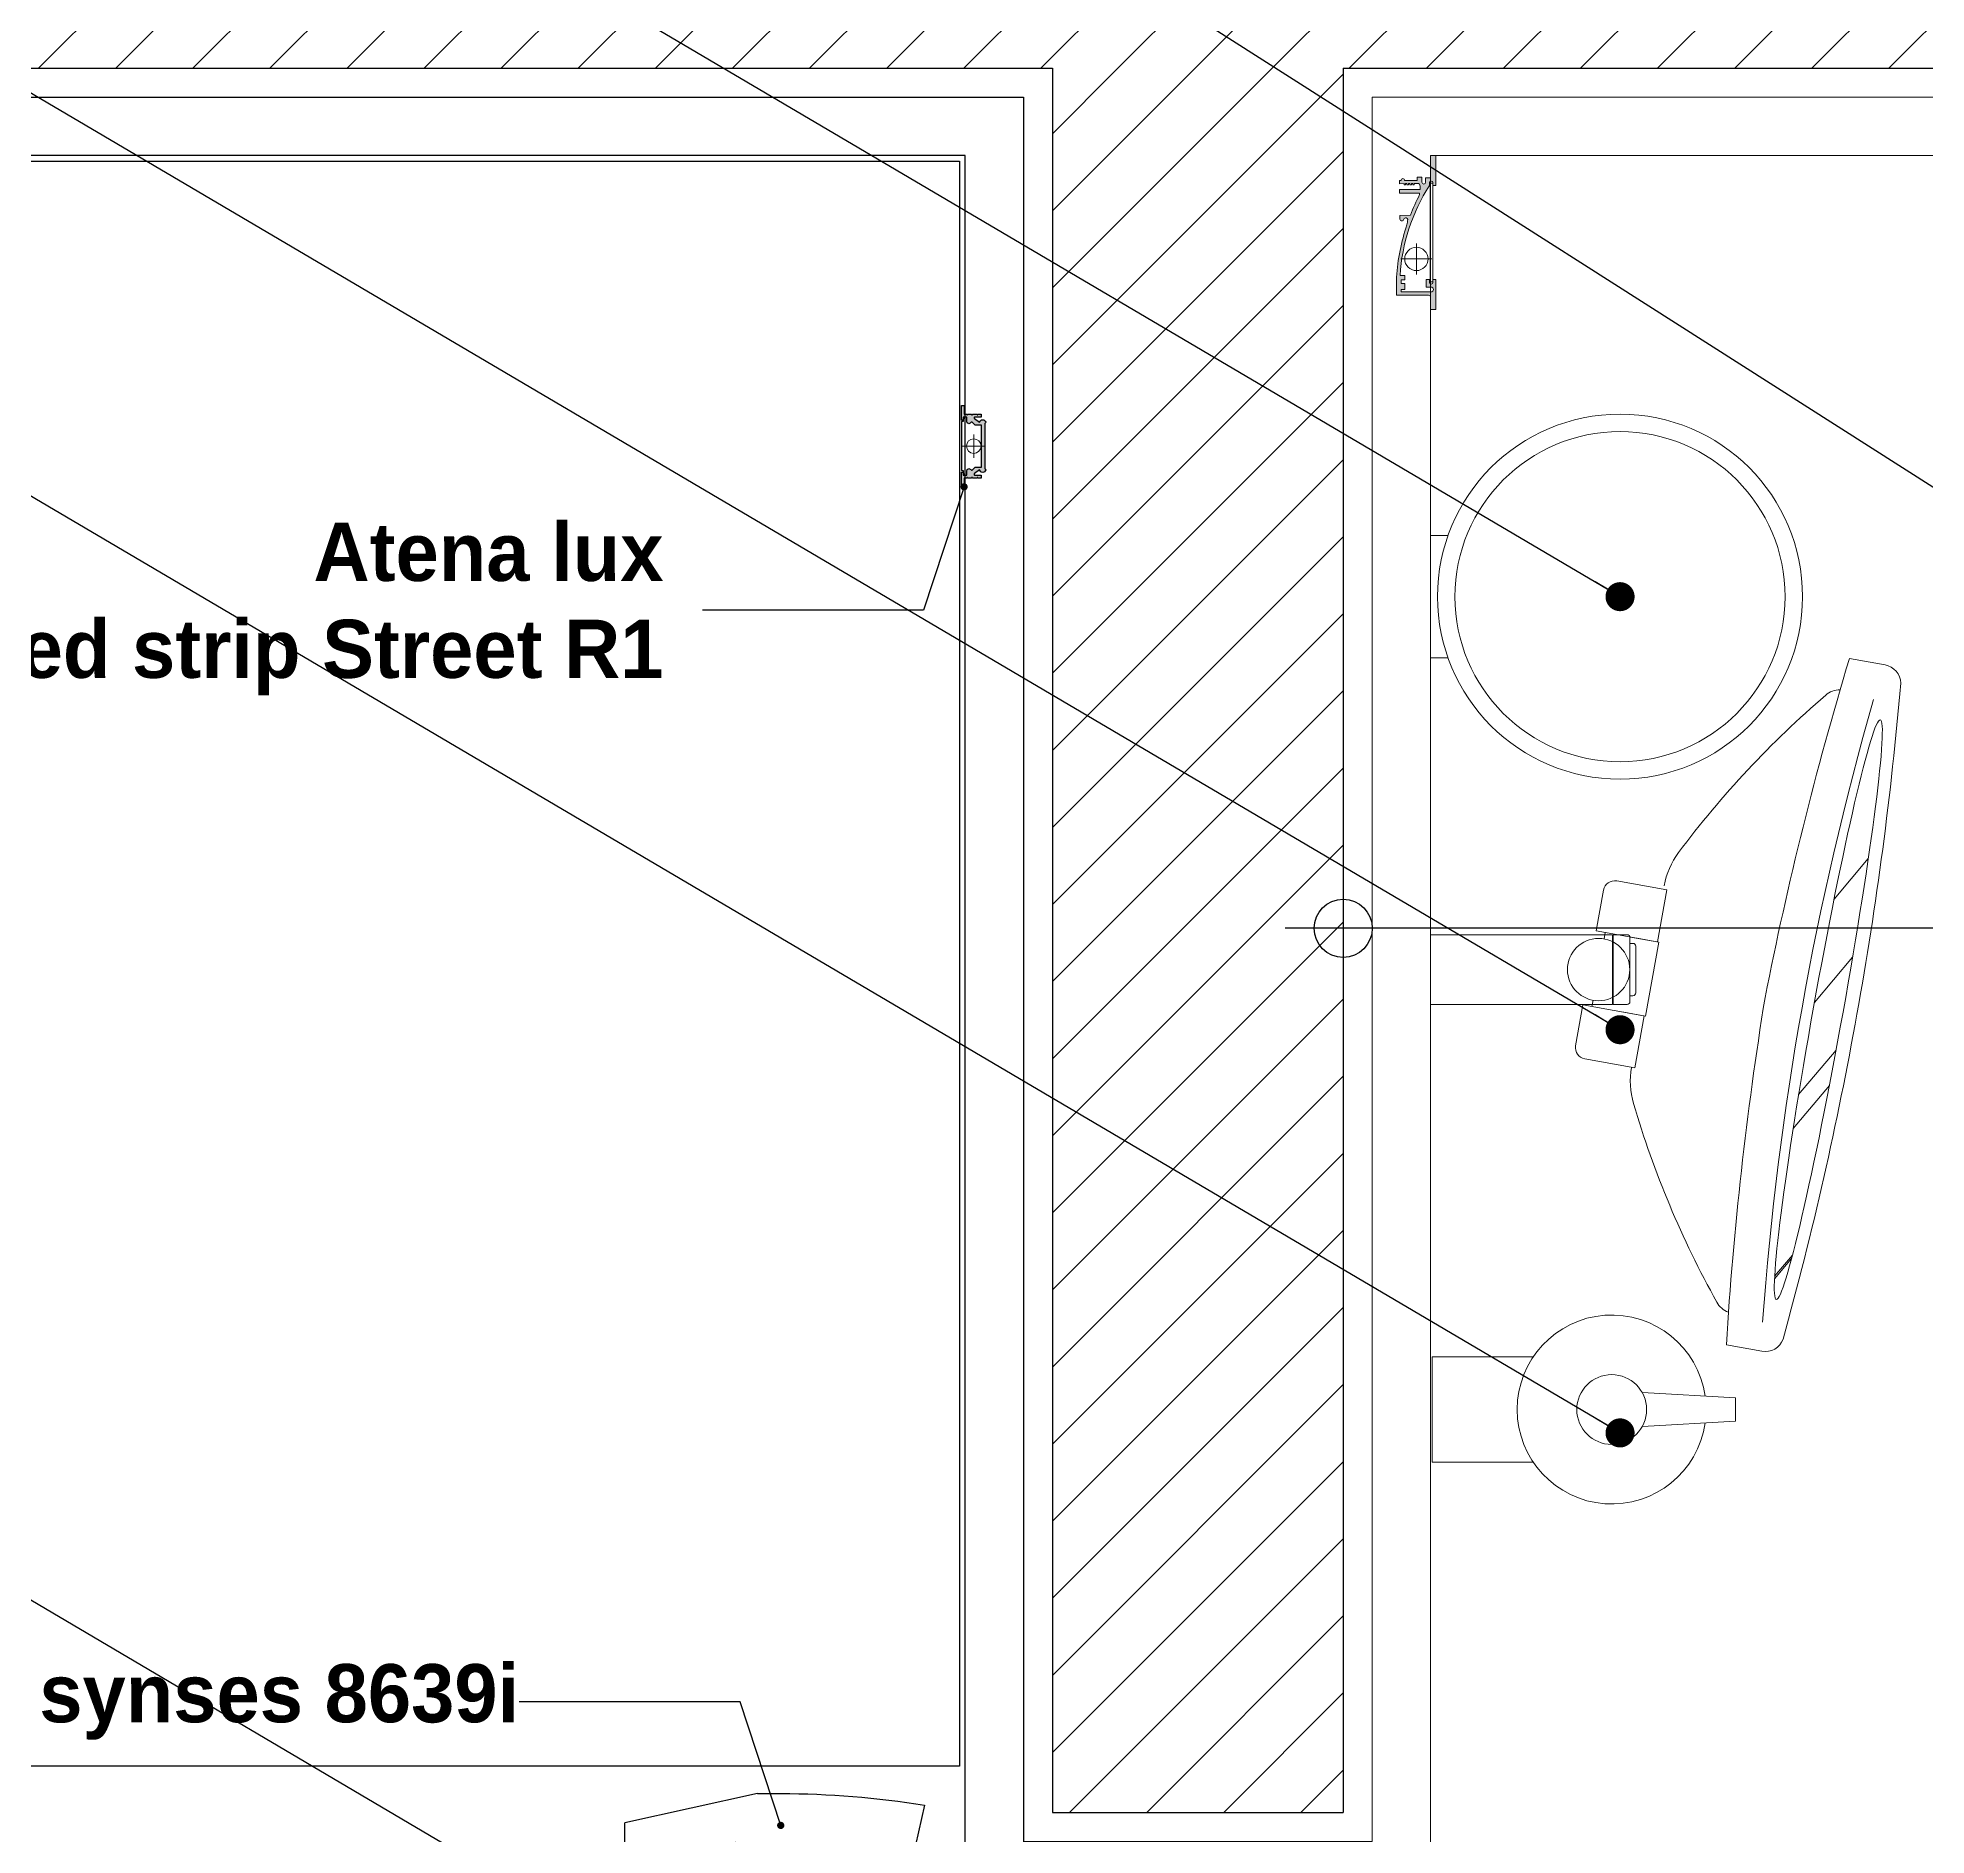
# Model space of a CAD drawing. Header units: inches. Extents: x 258415 to 640093, y 441672 to 945769.
# Drawn here: x 309671 to 310321, y 471106 to 471725 of the extents above; entities that cross this region are included whole.
import ezdxf

# ---------------------------------------------------------------- set-up
doc = ezdxf.new("R2010")
doc.units = ezdxf.units.IN
doc.header["$MEASUREMENT"] = 0
doc.linetypes.add('DASHDOT', pattern=[18.5, 12, -3, 0.5, -3])
doc.linetypes.add('DOT', pattern=[3.5, 0.5, -3])
for name, color, linetype in [('2', 1, 'Continuous'), ('A-DIMESNION-1', 7, 'Continuous'), ('CQ Wall plan', 3, 'Continuous'), ('CQ_callout', 34, 'Continuous'), ('DIM', 251, 'Continuous'), ('GLASS INT', 4, 'Continuous'), ('grab bar', 7, 'Continuous'), ('Layer3', 7, 'Continuous'), ('LIGHT', 130, 'Continuous'), ('SANITARY', 252, 'Continuous'), ('Stainless steel', 253, 'Continuous'), ('WOOD', 23, 'Continuous'), ('Wood SECT', 1, 'Continuous'), ('xref grd floor$2$CQ Wall hatch_CHB', 8, 'Continuous')]:
    doc.layers.add(name, color=color, linetype=linetype)
for name, color, linetype, lineweight in [('CQ bathroom accessories', 8, 'Continuous', 0), ('CQ lighting plan', 7, 'Continuous', 0), ('CQ Marble', 6, 'Continuous', 0)]:
    doc.layers.add(name, color=color, linetype=linetype, lineweight=lineweight)
doc.styles.add('cb', font='cityb___.ttf')
doc.styles.get("Standard").update_dxf_attribs({"font": 'arial.ttf'})
doc.dimstyles.new('chester 10', dxfattribs={"dimscale": 0.1, "dimtxt": 150, "dimasz": 50, "dimexe": 100, "dimexo": 20, "dimgap": 80, "dimtad": 1, "dimdec": 0, "dimzin": 0, "dimdsep": 46, "dimtxsty": 'Standard', "dimblk": 'DOT', "dimcen": 100, "dimclrd": 1, "dimclre": 1, "dimclrt": 3, "dimadec": 0, "dimazin": 0, "dimtfac": 1, "dimtdec": 0, "dimtofl": 0, "dimtmove": 0, "dimatfit": 3, "dimfxl": 1, "dimtolj": 1, "dimtzin": 0, "dimlwd": -1, "dimarcsym": 0})
doc.dimstyles.new('CQ Anno', dxfattribs={"dimscale": 40, "dimtxt": 2.2, "dimasz": 0.75, "dimexe": 1, "dimexo": 0.5, "dimgap": 0.5, "dimtad": 1, "dimrnd": 1, "dimdsep": 46, "dimtxsty": 'Standard', "dimblk": 'x-04-bw-gf-dim-50$0$DIM12', "dimcen": 0.0025, "dimdle": 0.5, "dimclrd": 8, "dimclre": 8, "dimclrt": 2, "dimazin": 2, "dimtfac": 1, "dimtix": 1, "dimtmove": 1, "dimatfit": 0, "dimfxl": 50, "dimtolj": 1, "dimtzin": 0, "dimlwd": -1, "dimarcsym": 1})
doc.dimstyles.get("Standard").update_dxf_attribs({"dimtxt": 0.18, "dimasz": 0.18, "dimexe": 0.18, "dimexo": 0.0625, "dimgap": 0.09, "dimtad": 0, "dimtih": 1, "dimtoh": 1, "dimdec": 4, "dimzin": 0, "dimdsep": 46, "dimtxsty": 'Standard', "dimcen": 0.09, "dimadec": 0, "dimazin": 0, "dimtfac": 1, "dimtdec": 4, "dimtofl": 0, "dimtmove": 0, "dimatfit": 3, "dimfxl": 1, "dimtolj": 1, "dimtzin": 0, "dimarcsym": 0})
pattern_1 = [(45, (0, 0), (-13.25825214724776, 13.25825214724776), [])]

# ---------------------------------------------------------------- blocks, each defined once
blk = doc.blocks.new('ff-12 wall plan')
at = {"layer": 'xref grd floor$2$CQ Wall hatch_CHB'}
h = blk.add_hatch(dxfattribs=at)
h.set_pattern_fill('ANSI31,_O', color=8, scale=149.9999999999999)
h.set_pattern_definition(pattern_1)
h.paths.add_polyline_path([(312955.4133405845, 471814.0932736812), (312955.4133405845, 471914.0942156951), (312585.4358877021, 471914.0942156953), (312585.4358877013, 471259.093990747), (312535.4358877023, 471259.0939907471), (312535.435911047, 471914.0942342794), (311605.4358853563, 471914.0942342795), (311605.4358872794, 471964.0942674257), (312955.4133405844, 471964.0942155048), (312955.4133405845, 472087.2704699613), (311505.4358853564, 472087.2704699612), (311505.4358853565, 471914.0937517811), (311355.4358853562, 471914.0937517806), (311355.4358853562, 472087.2704699612), (311255.4358853563, 472087.2704699612), (311255.4358791843, 471914.0942799), (309755.435885912, 471914.0943333614), (309755.435885912, 472087.2704699613), (309655.4358859119, 472087.2704699613), (309655.4358859119, 471914.0943369254), (308955.435885912, 471914.0937512308), (308955.4358859118, 472087.2704699613), (308755.4358859118, 472087.2704699612), (308755.4358858778, 470864.0942289773), (308955.4358859039, 470864.0942289772), (308955.4358859117, 471714.0922848401), (312435.4358877018, 471714.0922832547), (312435.435887702, 471109.0939907472), (312635.4525025151, 471109.0939907471), (312635.4525025152, 471159.0939907472), (312785.435887702, 471159.0939907471), (312785.435887702, 471814.0932736812)])
h = blk.add_hatch(dxfattribs=at)
h.set_pattern_fill('ANSI31,_O', color=8, scale=149.9999999999999)
h.set_pattern_definition(pattern_1)
h.paths.add_polyline_path([(310020.4359439413, 471114.0942835013), (310120.4359436044, 471114.0942835014), (310120.4359436043, 471714.0942787008), (310020.4359439412, 471714.0942787008)])
at = {"layer": 'CQ Wall plan'}
for p, q in [((310020.4359436043, 471714.0942787006, -6.674117214213706e-06), (310020.4359436035, 471114.0942835014, -6.674297004842893e-06)), ((310120.4359436043, 471714.0942787008, -6.674361764571767e-06), (310120.435943604, 471114.0942835013, -6.674541555200955e-06)), ((310020.4359436036, 471114.0942835013, -6.674297004842893e-06), (310120.4358128712, 471114.0942835014, -6.674541554881248e-06))]:
    blk.add_line(p, q, dxfattribs=at)
at = {"layer": 'CQ Wall plan', "elevation": -6.681258587563839e-06}
for points in [[(308755.4358859118, 472087.2704699612), (308755.4358858793, 470864.0942289773), (308955.4358859118, 470864.0942289891), (308955.4358859117, 471714.0922848401), (310020.4359436043, 471714.092284355)], [(310120.4359436043, 471714.0922843094), (312435.4358877018, 471714.0922832547), (312435.435887702, 471109.0939907472), (312635.4525025151, 471109.0939907471), (312635.4525025152, 471159.0939907472), (312785.435887702, 471159.0939907471), (312785.435887702, 471814.0932736812), (312955.4133405845, 471814.0932736812)]]:
    blk.add_lwpolyline(points, dxfattribs=at)
blk = doc.blocks.new('ff-12 marble')
at = {"layer": 'CQ Marble', "elevation": -6.681258587563839e-06}
for points in [[(308955.4358859039, 470884.0942289773), (308965.4358859117, 470884.0942289812), (308965.4358859117, 471704.0943390794), (310010.4359436042, 471704.092303831), (310010.4359436034, 471104.0942835014), (310130.4358106923, 471104.0942835014), (310130.4359414254, 471704.0942700811), (310380.4359414254, 471704.0940545902)], [(308955.4358859117, 470864.0942289773), (308985.4358859117, 470864.0942289891), (308985.4358859117, 471684.0943001272), (309990.4359436042, 471684.0923427831), (309990.4359436034, 471084.0942835013), (310150.4358063345, 471084.0942835014), (310150.4359370677, 471684.0942528418), (310375.4374929587, 471684.0940588986)]]:
    blk.add_lwpolyline(points, dxfattribs=at)
blk = doc.blocks.new('atenalux street W1')
at = {"layer": 'LIGHT'}
h = blk.add_hatch(color=256, dxfattribs=at)
h.dxf.hatch_style = 1
edge = h.paths.add_edge_path()
edge.add_line((189311.544361494, -45178.70249296247), (189311.544361494, -45177.78030837011))
edge.add_line((189311.544361494, -45177.78030837011), (189310.5216382604, -45177.76164346467))
edge.add_arc((189310.570096797, -45177.16644036571), 0.5971724698803613, 94.65447739648891, 265.3455226035111, ccw=False)
edge.add_line((189310.5216382604, -45176.57123726674), (189311.544361494, -45176.57123726674))
edge.add_arc((189346.3096220456, -45230.52713333402), 64.18615163446958, 93.40311122150018, 122.79479146538421, ccw=False)
edge.add_line((189342.4994949228, -45166.45416717082), (189342.4994949228, -45168.08423558809))
edge.add_line((189342.4994949228, -45168.08423558809), (189344.0140486006, -45168.08423558809))
edge.add_line((189344.0140486006, -45168.08423558809), (189344.0140486006, -45166.87378189909))
edge.add_line((189344.0140486006, -45166.87378189909), (189345.2498391743, -45166.87378189909))
edge.add_line((189345.2498391743, -45166.87378189909), (189345.2498391743, -45168.08423558809))
edge.add_line((189345.2498391743, -45168.08423558809), (189347.2498391744, -45168.08423558804))
edge.add_line((189347.2498391744, -45168.08423558804), (189347.2498391744, -45166.87378189909))
edge.add_line((189347.2498391744, -45166.87378189909), (189348.1386771973, -45166.87378189909))
edge.add_line((189348.1386771973, -45166.87378189909), (189348.1386771973, -45177.09661979308))
edge.add_arc((189347.2935100805, -45177.09661979308), 0.8451671167567838, -180, 0, ccw=False)
edge.add_line((189346.4483429638, -45177.09661979308), (189346.4483429638, -45175.40640890249))
edge.add_line((189346.4483429638, -45175.40640890249), (189343.8187368719, -45175.40640890249))
edge.add_line((189343.8187368719, -45175.40640890249), (189343.818736872, -45176.57123726674))
edge.add_line((189343.818736872, -45176.57123726674), (189344.8414601055, -45176.57123726674))
edge.add_arc((189344.7972173665, -45177.16644036571), 0.596845163316831, -85.74889826573792, 85.74889826573792, ccw=False)
edge.add_line((189344.8414601055, -45177.76164346467), (189343.8187368719, -45177.76164346467))
edge.add_line((189343.8187368719, -45177.76164346467), (189343.8187368719, -45178.70249296247))
edge.add_line((189343.8187368719, -45178.70249296247), (189354.1815491829, -45178.70249296244))
edge.add_line((189354.1815491829, -45178.70249296244), (189354.1815491829, -45176.8947622962))
edge.add_line((189354.1815491829, -45176.8947622962), (189349.7544378615, -45176.89476229623))
edge.add_arc((189349.8646449506, -45176.2487326448), 0.6553624287413357, 180.7626765499996, 260.31902611595547, ccw=False)
edge.add_line((189349.2093405823, -45176.25745605864), (189349.2093405823, -45165.20249296246))
edge.add_line((189349.2093405823, -45165.20249296246), (189342.9913253668, -45165.20249296246))
edge.add_arc((189348.1008278033, -45237.0413021186), 72.02028544876345, 94.06828525702979, 108.6456811655841)
edge.add_arc((189322.2692895201, -45157.21580451013), 11.92015417419807, 274.75657119411545, 283.6131212538516, ccw=False)
edge.add_arc((189323.2460358859, -45168.43080352077), 0.664205240283495, 103.9858648051, 271.0095475196818, ccw=False)
edge.add_arc((189322.9148293984, -45167.07218293211), 0.7342194272356116, 283.4421902823797, 436.5578097176204)
edge.add_line((189323.0855090958, -45166.35807747196), (189321.8053294926, -45166.35807747196))
edge.add_line((189321.8053294926, -45166.35807747196), (189321.7185538104, -45170.01110056326))
edge.add_arc((189349.0640864349, -45240.60192101306), 75.70232550121848, 111.1754141484294, 117.0489561995768)
edge.add_arc((189314.5290669177, -45172.79738259274), 0.3979560864587856, 182.0035554219123, 285.93566567143563, ccw=False)
edge.add_line((189314.131354118, -45172.81129573949), (189314.131354118, -45166.21567115559))
edge.add_line((189314.131354118, -45166.21567115559), (189312.9221969616, -45166.21567115559))
edge.add_line((189312.9221969616, -45166.21567115559), (189312.9221969617, -45173.39474686085))
edge.add_line((189312.9221969617, -45173.39474686085), (189311.744999906, -45173.39474686082))
edge.add_arc((189311.7645455358, -45172.43558165922), 0.9593643289220275, 176.0124862120145, 268.8326024350229, ccw=False)
edge.add_line((189310.8075036089, -45172.36886834887), (189310.8075036088, -45171.33398759527))
edge.add_line((189310.8075036088, -45171.33398759527), (189311.3075036087, -45171.33398759527))
edge.add_line((189311.3075036087, -45171.33398759527), (189311.3075036087, -45170.83398759528))
edge.add_line((189311.3075036087, -45170.83398759528), (189310.8075036088, -45170.83398759528))
edge.add_line((189310.8075036088, -45170.83398759528), (189310.8075036088, -45170.33398759528))
edge.add_line((189310.8075036088, -45170.33398759528), (189311.3075036087, -45170.33398759528))
edge.add_line((189311.3075036087, -45170.33398759528), (189311.3075036087, -45169.8339875953))
edge.add_line((189311.3075036087, -45169.8339875953), (189310.8075036088, -45169.8339875953))
edge.add_line((189310.8075036088, -45169.8339875953), (189310.8075036088, -45169.3339875953))
edge.add_line((189310.8075036088, -45169.3339875953), (189311.3075036087, -45169.3339875953))
edge.add_line((189311.3075036087, -45169.3339875953), (189311.3075036087, -45168.83398759528))
edge.add_line((189311.3075036087, -45168.83398759528), (189310.8075036088, -45168.83398759528))
edge.add_line((189310.8075036088, -45168.83398759528), (189310.8075036088, -45168.33398759528))
edge.add_line((189310.8075036088, -45168.33398759528), (189311.3075036087, -45168.33398759528))
edge.add_line((189311.3075036087, -45168.33398759528), (189311.3075036087, -45167.83398759528))
edge.add_line((189311.3075036087, -45167.83398759528), (189310.8075036088, -45167.83398759528))
edge.add_line((189310.8075036088, -45167.83398759528), (189310.9442218188, -45166.21567115559))
edge.add_line((189310.9442218188, -45166.21567115559), (189309.7492691518, -45166.21567115559))
edge.add_line((189309.7492691518, -45166.21567115559), (189309.7492691518, -45166.79359193459))
edge.add_arc((189309.7600148737, -45167.40322789511), 0.6097306576607903, 91.00981700818687, 185.0814664245991)
edge.add_arc((189309.7121701708, -45167.45337831057), 0.5595028506178757, 180.3947439302755, 273.8019032641388)
edge.add_line((189309.7492691518, -45168.01164984435), (189309.7492691518, -45172.36886834887))
edge.add_line((189309.7492691518, -45172.36886834887), (189308.6075833197, -45172.36886834887))
edge.add_line((189308.6075833197, -45172.36886834887), (189308.6075833197, -45173.99064125259))
edge.add_line((189308.6075833197, -45173.99064125259), (189310.3813689281, -45173.99064125259))
edge.add_arc((189310.3813689281, -45174.62144593061), 0.6308046780177392, -90, 90, ccw=False)
edge.add_line((189310.3813689281, -45175.25225060863), (189308.8632641281, -45175.25225060863))
edge.add_line((189308.8632641281, -45175.25225060863), (189308.8632641281, -45176.89476229623))
edge.add_line((189308.8632641281, -45176.89476229623), (189301.1815491829, -45176.89476229622))
edge.add_line((189301.1815491829, -45176.89476229622), (189301.181549183, -45178.70249296247))
edge.add_line((189301.181549183, -45178.70249296247), (189311.544361494, -45178.70249296247))
at = {"layer": 'LIGHT', "lineweight": 0}
for p, q in [((189336.7727299246, -45166.71541723591), (189336.7727299246, -45177.41334989107)), ((189342.1507008898, -45172.09338820106), (189331.4527682346, -45172.09338820106))]:
    blk.add_line(p, q, dxfattribs=at)
blk.add_lwpolyline([(189311.544361494, -45178.70249296247), (189311.544361494, -45177.78030837011), (189310.5216382604, -45177.76164346467, -0.9218936095416584), (189310.5216382604, -45176.57123726674), (189311.544361494, -45176.57123726674, -0.1289531336027979), (189342.4994949228, -45166.45416717082), (189342.4994949228, -45168.08423558809), (189344.0140486006, -45168.08423558809), (189344.0140486006, -45166.87378189909), (189345.2498391743, -45166.87378189909), (189345.2498391743, -45168.08423558809), (189347.2498391744, -45168.08423558804), (189347.2498391744, -45166.87378189909), (189348.1386771973, -45166.87378189909), (189348.1386771973, -45177.09661979308, -1), (189346.4483429638, -45177.09661979308), (189346.4483429638, -45175.40640890249), (189343.8187368719, -45175.40640890249), (189343.818736872, -45176.57123726674), (189344.8414601055, -45176.57123726674, -0.9284266584803949), (189344.8414601055, -45177.76164346467), (189343.8187368719, -45177.76164346467), (189343.8187368719, -45178.70249296247), (189354.1815491829, -45178.70249296244), (189354.1815491829, -45176.8947622962), (189349.7544378615, -45176.89476229623, -0.3617795423175579), (189349.2093405823, -45176.25745605864), (189349.2093405823, -45165.20249296246), (189342.9913253668, -45165.20249296246, 0.0636918047558478), (189325.0748729697, -45168.80108728805, -0.0386632376615566), (189323.257738529, -45169.09490565852, -0.8927197955759222), (189323.0855090958, -45167.78628839226, 0.7891547695146983), (189323.0855090958, -45166.35807747196), (189321.8053294926, -45166.35807747196), (189321.7185538104, -45170.01110056326, 0.0256337742430223), (189314.6383288787, -45173.18004546086, -0.4873659497000562), (189314.131354118, -45172.81129573949), (189314.131354118, -45166.21567115559), (189312.9221969616, -45166.21567115559), (189312.9221969617, -45173.39474686085), (189311.744999906, -45173.39474686082, -0.4287044488086413), (189310.8075036089, -45172.36886834887), (189310.8075036088, -45171.33398759527), (189311.3075036087, -45171.33398759527), (189311.3075036087, -45170.83398759528), (189310.8075036088, -45170.83398759528), (189310.8075036088, -45170.33398759528), (189311.3075036087, -45170.33398759528), (189311.3075036087, -45169.8339875953), (189310.8075036088, -45169.8339875953), (189310.8075036088, -45169.3339875953), (189311.3075036087, -45169.3339875953), (189311.3075036087, -45168.83398759528), (189310.8075036088, -45168.83398759528), (189310.8075036088, -45168.33398759528), (189311.3075036087, -45168.33398759528), (189311.3075036087, -45167.83398759528), (189310.8075036088, -45167.83398759528), (189310.9442218188, -45166.21567115559), (189309.7492691518, -45166.21567115559), (189309.7492691518, -45166.79359193459, 0.4351841613803261), (189309.1526805989, -45167.45723302045, 0.4317400117479343), (189309.7492691518, -45168.01164984435), (189309.7492691518, -45172.36886834887), (189308.6075833197, -45172.36886834887), (189308.6075833197, -45173.99064125259), (189310.3813689281, -45173.99064125259, -0.9999999999999998), (189310.3813689281, -45175.25225060863), (189308.8632641281, -45175.25225060863), (189308.8632641281, -45176.89476229623), (189301.1815491829, -45176.89476229622), (189301.181549183, -45178.70249296247), (189311.544361494, -45178.70249296247)], format="xyb", dxfattribs=at)
blk.add_lwpolyline([(189310.7577878961, -45176.7779338134), (189344.6053104699, -45176.7779338134), (189344.6053104699, -45177.76164346467), (189310.7577878961, -45177.76164346467)], close=True, dxfattribs=at)
blk.add_circle((189336.7727299246, -45172.06438356351), 4, dxfattribs=at)
blk = doc.blocks.new('Brot Horizon C24 t')
at = {"lineweight": 0}
h = blk.add_hatch(dxfattribs=at)
h.set_pattern_fill('AR-RROOF', color=4, scale=2, angle=49.8333563984267)
h.set_pattern_definition([(49.8333563984267, (-127.517331654632, 701.1329150290312), (33.26672219633628, 118.1704819077581), [762, -101.6, 254, -50.8]), (49.8333563984267, (-103.3476396882908, 769.1467377877337), (-84.39715073299159, 4.75973152107305), [152.4, -16.764, 304.8, -38.1]), (49.8333563984267, (-144.1309364372986, 748.3945330305913), (144.3772639359484, 223.8172481163359), [406.4, -71.12, 203.2, -50.8])])
edge = h.paths.add_edge_path()
edge.add_ellipse((3956.233301687843, 1053.5264228057), major_axis=(17.88207337101295, 99.71744319201694), ratio=0.0507426683228676, start_angle=0, end_angle=359.9999999999997)
at = {"layer": 'SANITARY', "lineweight": 0}
for points in [[(3934.481493757169, 1057.688511027026, -0.0248216907692621), (3963.50882119896, 1174.330268996585), (3975.76369215734, 1172.132634414157, -0.3592326740168203), (3981.129030387704, 1165.809057664814, -0.0234481239961632), (3966.075386365627, 1052.02285928531, -0.0234894664871032)], [(3960.298648431049, 1163.528896624483, 0.204681537704994), (3955.346427206281, 1161.684252981858, 0.0557663473045312), (3904.724947501244, 1107.56550782793, 0.1166724524259415), (3899.764075624177, 1096.143282496305, 0.1166724524259415)], [(3885.879482278689, 1052.623471287299), (3893.373393696512, 1051.279607370218), (3897.942000617955, 1076.755948491495), (3876.416867353528, 1080.615995440494), (3878.93522733291, 1094.659356798579, -0.4139415627025373), (3883.448648104837, 1097.803276313419), (3900.668992128423, 1094.715196179728), (3897.463784913433, 1076.841705687445)], [(3890.448089200131, 1078.099812408576), (3897.942000617955, 1076.755948491495), (3893.373393696512, 1051.279607370218), (3871.848260432086, 1055.139654319217), (3869.329900452706, 1041.096292961132, 0.4139415627025373), (3872.469626753421, 1036.579954207576), (3889.689970777004, 1033.491874073885), (3892.895177991991, 1051.365364566168)], [(3888.018948462526, 1076.324633233132), (3889.02610457279, 1076.324633233132, -0.4142135623730951), (3890.02610457279, 1075.324633233132), (3890.02610457279, 1059.324633233132, -0.4142135623730951), (3889.02610457279, 1058.324633233132), (3888.018948462526, 1058.324633233132)], [(3934.481493757169, 1057.688511027026, 0.0248216907692621), (3921.169313640268, 938.2285959878087), (3933.424184598647, 936.0309614053813, 0.3630275531569242), (3940.683502341728, 940.177976519843, 0.0233612996764984), (3966.075386365627, 1052.02285928531, 0.0234894664871032)], [(3921.912441723989, 949.4723771566072, -0.204681537704994), (3917.909784844837, 952.9228761256104, -0.0557663473045312), (3889.24787795383, 1021.259307682538, -0.1166724524258893), (3888.565132146728, 1033.693588500902)]]:
    blk.add_lwpolyline(points, format="xyb", dxfattribs=at)
blk.add_lwpolyline([(3881.955563214415, 1079.324633233132), (3819.38171617646, 1079.324633233132), (3819.38171617646, 1055.324633233132), (3881.955563214415, 1055.324633233132)], close=True, dxfattribs=at)
for points in [[(3879.110880271188, 1077.883548198055), (3879.501680588658, 1080.06280379377)], [(3885.879482278689, 1052.623471287299), (3893.373393696512, 1051.279607370218), (3897.942000617955, 1076.755948491495), (3888.220804167576, 1078.499225721788)], [(3875.323873984687, 1056.765718268208), (3874.933073667217, 1054.586462672493)]]:
    blk.add_lwpolyline(points, dxfattribs=at)
blk.add_lwpolyline([(3887.018948462527, 1079.324633233132), (3882.291598398788, 1079.324633233132), (3882.291598398788, 1055.324633233132), (3887.018948462527, 1055.324633233132, 0.4142135623730951), (3888.018948462526, 1056.324633233132), (3888.018948462526, 1078.324633233131, 0.4142135623730951)], format="xyb", close=True, dxfattribs=at)
blk.add_circle((3877.217377127937, 1067.324633233132), 10.72735006373841, dxfattribs=at)
blk.add_arc((4986.547160757596, 868.9000684409942), 1055.735294229673, 163.978509170448, 175.8110803860633, dxfattribs=at)
blk.add_ellipse((3956.233301687843, 1053.5264228057), major_axis=(17.88207337101295, 99.71744319201694), ratio=0.0507426683228676, dxfattribs=at)
blk = doc.blocks.new('SOAP DISPENSER PLAN')
at = {"layer": 'SANITARY', "lineweight": 0}
blk.add_line((144367.0193283466, 39839.71661597153), (144359.0193283466, 39839.71661597153), dxfattribs=at)
for points in [[(144344.8979377929, 39944.02539330709), (144344.8979377929, 39909.27108938529)], [(144381.1407189002, 39944.02539330709), (144344.8979377929, 39944.02539330709)], [(144381.1407189002, 39944.02539330709), (144381.1407189002, 39909.27108938529)], [(144357.1385076361, 39871.67500082252), (144359.0193283466, 39839.71661597153)], [(144368.900149057, 39871.67500082252), (144367.0193283466, 39839.71661597153)]]:
    blk.add_lwpolyline(points, dxfattribs=at)
blk.add_circle((144363.0193283466, 39882.29211230308), 12, dxfattribs=at)
blk.add_arc((144363.0193283466, 39882.29211230308), 32.5, 278.1588289475978, 261.8411710524022, dxfattribs=at)
blk = doc.blocks.new('soap dish')
at = {"layer": 'DIM', "lineweight": 0}
blk.add_lwpolyline([(145003.7890411661, 39910.65698929788), (145003.7890411661, 39916.71691163059), (144961.789041166, 39916.71691163059), (144961.789041166, 39910.65698929788)], dxfattribs=at)
for radius in [62.77830404241104, 56.77830404241103]:
    blk.add_circle((144982.7890411661, 39851.495215673), radius, dxfattribs=at)
blk = doc.blocks.new('hettich sensys 8639i W90')
at = {"color": 0, "ltscale": 0.2}
blk.add_line((26334.33143908737, 3621.507491528849), (26326.33144308737, 3621.499546528849), dxfattribs=at)
at = {"color": 0}
for p, q in [((26334.33143908737, 3621.507491528849), (26379.94145608737, 3611.443507528849)), ((26379.96637508738, 3586.352796528849), (26379.94145608737, 3611.443507528849)), ((26299.82850408738, 3599.016816528849), (26319.82850408737, 3599.016816528849)), ((26341.84812008737, 3604.71494852885), (26301.38403808738, 3604.674761528849)), ((26336.22850408738, 3603.016816528849), (26306.23183608737, 3603.016816528849)), ((26368.95880208737, 3592.927095528849), (26341.84812008737, 3604.71494852885)), ((26338.22850408737, 3595.016816528849), (26287.22850408737, 3595.016816528849)), ((26348.37175708737, 3594.016816528849), (26383.37175708738, 3594.016816528849)), ((26387.17175708737, 3597.016816528849), (26364.87175708738, 3597.016816528849)), ((26383.37175708738, 3581.216816528849), (26348.37175708737, 3581.216816528849))]:
    blk.add_line(p, q, dxfattribs=at)
at = {"color": 0, "ltscale": 0.3533659999999999}
blk.add_line((26276.83541708738, 3617.47285352885), (26280.02869608737, 3603.703649528849), dxfattribs=at)
at = {"color": 0, "ltscale": 0.350141}
blk.add_line((26281.97897408738, 3602.155487528849), (26295.98460008737, 3602.169397528849), dxfattribs=at)
at = {"color": 0, "ltscale": 0.043597}
blk.add_line((26287.22850408737, 3600.416816528849), (26287.22850408737, 3602.16070152885), dxfattribs=at)
at = {"color": 0, "ltscale": 0.135}
blk.add_line((26287.22850408737, 3600.416816528849), (26287.22850408737, 3595.016816528849), dxfattribs=at)
at = {"color": 0, "ltscale": 0.3625}
blk.add_line((26301.72850408737, 3600.416816528849), (26287.22850408737, 3600.416816528849), dxfattribs=at)
at = {"color": 0, "ltscale": 0.098205}
blk.add_line((26296.98433308738, 3602.438339528849), (26300.38430508737, 3604.405819528849), dxfattribs=at)
at = {"color": 0, "ltscale": 0.1}
for p, q in [((26299.82850408738, 3595.016816528849), (26299.82850408738, 3599.016816528849)), ((26319.82850408737, 3599.016816528849), (26319.82850408737, 3595.016816528849))]:
    blk.add_line(p, q, dxfattribs=at)
at = {"color": 0, "ltscale": 0.13}
blk.add_line((26306.23183608737, 3603.016816528849), (26301.72850408737, 3600.416816528849), dxfattribs=at)
at = {"color": 0, "linetype": 'DASHDOT', "ltscale": 0.1}
blk.add_line((26309.82850408738, 3599.016816528849), (26309.82850408738, 3595.016816528849), dxfattribs=at)
at = {"color": 0, "ltscale": 0.042264}
blk.add_line((26334.22850408737, 3603.016816528849), (26334.22850408737, 3604.707381528849), dxfattribs=at)
at = {"color": 0, "ltscale": 0.070711}
blk.add_line((26338.22850408737, 3601.016816528849), (26336.22850408738, 3603.016816528849), dxfattribs=at)
at = {"color": 0, "ltscale": 0.15}
blk.add_line((26338.22850408737, 3595.016816528849), (26338.22850408737, 3601.016816528849), dxfattribs=at)
at = {"color": 0, "ltscale": 0.32}
for p, q in [((26348.37175708737, 3581.216816528849), (26348.37175708737, 3594.016816528849)), ((26383.37175708738, 3594.016816528849), (26383.37175708738, 3581.216816528849))]:
    blk.add_line(p, q, dxfattribs=at)
at = {"color": 0, "ltscale": 0.075}
for p, q in [((26364.87175708738, 3597.016816528849), (26364.87175708738, 3594.016816528849)), ((26387.17175708737, 3594.016816528849), (26387.17175708737, 3597.016816528849))]:
    blk.add_line(p, q, dxfattribs=at)
at = {"color": 0, "ltscale": 0.095}
blk.add_line((26383.37175708738, 3594.016816528849), (26387.17175708737, 3594.016816528849), dxfattribs=at)
at = {"color": 0, "linetype": 'DOT'}
for p, q in [((26352.61538108737, 3552.012695528849), (26354.41242608737, 3586.96653052885)), ((26368.19943408738, 3547.406469528849), (26369.34440808738, 3569.677056528849))]:
    blk.add_line(p, q, dxfattribs=at)
at = {"color": 0, "linetype": 'DOT', "ltscale": 0.32}
for p, q in [((26354.41242608737, 3586.96653052885), (26367.19554308738, 3586.309325528849)), ((26365.39849808737, 3551.355490528849), (26352.61538108737, 3552.012695528849))]:
    blk.add_line(p, q, dxfattribs=at)
at = {"color": 0, "ltscale": 0.045881}
blk.add_line((26370.76439308738, 3588.343658528849), (26370.76257108737, 3590.178887528849), dxfattribs=at)
at = {"color": 0, "ltscale": 0.18}
blk.add_line((26379.96637508738, 3586.352796528849), (26372.76637908737, 3586.34564652885), dxfattribs=at)
at = {"color": 0, "linetype": 'DOT', "ltscale": 0.075}
for p, q in [((26369.34440808738, 3569.677056528849), (26366.34836508738, 3569.831088528849)), ((26365.20339008737, 3547.560502528849), (26368.19943408738, 3547.406469528849))]:
    blk.add_line(p, q, dxfattribs=at)
at = {"color": 0}
for centre, radius, start, end in [((26326.63932008739, 3311.499699528849), 310, 90.05690399994889, 99.2450769999354), ((26281.97698808738, 3604.155486528849), 2, 193.0569040000333, 270.0569039999489), ((26295.98261408737, 3604.169396528849), 2, 270.0569039999489, 300.0569040000706), ((26301.38602508738, 3602.674762528849), 2, 90.05690399994889, 120.0569040000705), ((26367.76257208737, 3590.175907528851), 3, 0.05690400000102389, 66.50036800007196), ((26372.76439208738, 3588.345645528849), 2, 180.056904000001, 270.0569039999489)]:
    blk.add_arc(centre, radius, start, end, dxfattribs=at)
at = {"layer": '2', "color": 0, "linetype": 'DOT', "ltscale": 0.095}
blk.add_line((26365.39849808737, 3551.355490528849), (26365.20339008737, 3547.560502528849), dxfattribs=at)
blk = doc.blocks.new('atenalux street R1')
at = {"layer": 'LIGHT'}
h = blk.add_hatch(color=256, dxfattribs=at)
h.dxf.hatch_style = 1
edge = h.paths.add_edge_path()
edge.add_line((29467.83443352746, -4511.555309089547), (29453.40413005718, -4511.555309089547))
edge.add_line((29453.40413005718, -4511.555309089547), (29453.40413005718, -4513.662257986609))
edge.add_line((29453.40413005718, -4513.662257986609), (29452.45883643753, -4514.567186548901))
edge.add_arc((29452.78299993223, -4514.866742556777), 0.4413793981953843, 137.2593077479785, 237.5670454932798)
edge.add_arc((29452.14570792602, -4515.869678548361), 0.7469057966938787, -90, 57.56704549272081, ccw=False)
edge.add_line((29452.14570792602, -4516.616584345054), (29450.62951455152, -4516.616584345054))
edge.add_line((29450.62951455152, -4516.616584345054), (29450.62951455152, -4517.789049496232))
edge.add_line((29450.62951455152, -4517.789049496232), (29451.69025579531, -4517.789049496232))
edge.add_line((29451.69025579531, -4517.789049496232), (29451.69025579531, -4518.404540865961))
edge.add_line((29451.69025579531, -4518.404540865961), (29446.61928179232, -4518.404540865961))
edge.add_line((29446.61928179232, -4518.404540865961), (29446.61928179232, -4517.515997486117))
edge.add_line((29446.61928179232, -4517.515997486117), (29449.65554106768, -4517.515997486117))
edge.add_line((29449.65554106768, -4517.515997486117), (29449.65554106768, -4516.583313728903))
edge.add_line((29449.65554106768, -4516.583313728903), (29449.85554106769, -4516.583313728903))
edge.add_line((29449.85554106769, -4516.583313728903), (29449.85554106769, -4516.283313728904))
edge.add_line((29449.85554106769, -4516.283313728904), (29449.65554106768, -4516.283313728904))
edge.add_line((29449.65554106768, -4516.283313728904), (29449.65554106768, -4514.906767428086))
edge.add_line((29449.65554106768, -4514.906767428086), (29449.85554106769, -4514.906767428086))
edge.add_line((29449.85554106769, -4514.906767428086), (29449.85554106769, -4514.606767428086))
edge.add_line((29449.85554106769, -4514.606767428086), (29449.65554106768, -4514.606767428086))
edge.add_line((29449.65554106768, -4514.606767428086), (29449.65554106768, -4513.068063877311))
edge.add_line((29449.65554106768, -4513.068063877311), (29449.85554106769, -4513.068063877311))
edge.add_line((29449.85554106769, -4513.068063877311), (29449.85554106769, -4512.768063877312))
edge.add_line((29449.85554106769, -4512.768063877312), (29449.65554106768, -4512.768063877312))
edge.add_line((29449.65554106768, -4512.768063877312), (29449.65554106768, -4511.662698722203))
edge.add_line((29449.65554106768, -4511.662698722203), (29450.64528599445, -4511.662698722203))
edge.add_line((29450.64528599445, -4511.662698722203), (29450.64528599445, -4513.899163369308))
edge.add_arc((29450.90548170409, -4513.713097602993), 0.3198785343063469, 215.5685321116466, 324.4314678887325)
edge.add_line((29451.16567741373, -4513.899163369308), (29452.4136404138, -4512.154002908886))
edge.add_arc((29452.60931374454, -4511.116647501909), 1.055648754439101, 100.6820267683716, 259.3179732316192, ccw=False)
edge.add_arc((29452.4397569253, -4510.485504116509), 0.4070507077110688, 22.98289507618182, 93.6786434880562, ccw=False)
edge.add_line((29452.81449654222, -4510.32656860078), (29468.42406704242, -4510.32656860078))
edge.add_arc((29468.79880665933, -4510.485504116502), 0.4070507077033902, 86.32135651290008, 157.0171049245612, ccw=False)
edge.add_arc((29468.62924984009, -4511.116647501909), 1.055648754439994, -79.31797323161919, 79.3179732316284, ccw=False)
edge.add_line((29468.82492317083, -4512.154002908886), (29470.0728861709, -4513.899163369308))
edge.add_arc((29470.33308188054, -4513.713097602993), 0.3198785343063469, 215.5685321116466, 324.4314678887325)
edge.add_line((29470.59327759019, -4513.899163369308), (29470.59327759019, -4511.662698722203))
edge.add_line((29470.59327759019, -4511.662698722203), (29471.58302251695, -4511.662698722203))
edge.add_line((29471.58302251695, -4511.662698722203), (29471.58302251695, -4512.768063877312))
edge.add_line((29471.58302251695, -4512.768063877312), (29471.38302251695, -4512.768063877312))
edge.add_line((29471.38302251695, -4512.768063877312), (29471.38302251695, -4513.068063877311))
edge.add_line((29471.38302251695, -4513.068063877311), (29471.58302251695, -4513.068063877311))
edge.add_line((29471.58302251695, -4513.068063877311), (29471.58302251695, -4514.606767428086))
edge.add_line((29471.58302251695, -4514.606767428086), (29471.38302251695, -4514.606767428086))
edge.add_line((29471.38302251695, -4514.606767428086), (29471.38302251695, -4514.906767428086))
edge.add_line((29471.38302251695, -4514.906767428086), (29471.58302251695, -4514.906767428086))
edge.add_line((29471.58302251695, -4514.906767428086), (29471.58302251695, -4516.283313728904))
edge.add_line((29471.58302251695, -4516.283313728904), (29471.38302251695, -4516.283313728904))
edge.add_line((29471.38302251695, -4516.283313728904), (29471.38302251695, -4516.583313728903))
edge.add_line((29471.38302251695, -4516.583313728903), (29471.58302251695, -4516.583313728903))
edge.add_line((29471.58302251695, -4516.583313728903), (29471.58302251695, -4517.515997486117))
edge.add_line((29471.58302251695, -4517.515997486117), (29474.61928179232, -4517.515997486117))
edge.add_line((29474.61928179232, -4517.515997486117), (29474.61928179232, -4518.404540865961))
edge.add_line((29474.61928179232, -4518.404540865961), (29469.54830778933, -4518.404540865961))
edge.add_line((29469.54830778933, -4518.404540865961), (29469.54830778933, -4517.789049496232))
edge.add_line((29469.54830778933, -4517.789049496232), (29470.60904903311, -4517.789049496232))
edge.add_line((29470.60904903311, -4517.789049496232), (29470.60904903311, -4516.616584345054))
edge.add_line((29470.60904903311, -4516.616584345054), (29469.09285565862, -4516.616584345054))
edge.add_arc((29469.09285565862, -4515.869678548361), 0.7469057966927721, 122.43295450704369, 270.0000000002791, ccw=False)
edge.add_arc((29468.45556365241, -4514.866742556773), 0.4413793981967856, 302.432954506005, 402.7406922509469)
edge.add_line((29468.77972714712, -4514.567186548901), (29467.83443352746, -4513.662257986609))
edge.add_line((29467.83443352746, -4513.662257986609), (29467.83443352746, -4511.555309089547))
at = {"layer": 'LIGHT', "lineweight": 0}
for p, q in [((29456.61938695233, -4514.188011319257), (29464.61917663231, -4514.188011319257)), ((29460.61928179232, -4510.15900668171), (29460.61928179232, -4518.15900668171))]:
    blk.add_line(p, q, dxfattribs=at)
at = {"layer": 'LIGHT'}
blk.add_lwpolyline([(29467.83443352746, -4511.555309089547), (29453.40413005718, -4511.555309089547), (29453.40413005718, -4513.662257986609), (29452.45883643753, -4514.567186548901, 0.4679434159390718), (29452.54628271705, -4515.239275418669, -0.7505964113906362), (29452.14570792602, -4516.616584345054), (29450.62951455152, -4516.616584345054), (29450.62951455152, -4517.789049496232), (29451.69025579531, -4517.789049496232), (29451.69025579531, -4518.404540865961), (29446.61928179232, -4518.404540865961), (29446.61928179232, -4517.515997486117), (29449.65554106768, -4517.515997486117), (29449.65554106768, -4516.583313728903), (29449.85554106769, -4516.583313728903), (29449.85554106769, -4516.283313728904), (29449.65554106768, -4516.283313728904), (29449.65554106768, -4514.906767428086), (29449.85554106769, -4514.906767428086), (29449.85554106769, -4514.606767428086), (29449.65554106768, -4514.606767428086), (29449.65554106768, -4513.068063877311), (29449.85554106769, -4513.068063877311), (29449.85554106769, -4512.768063877312), (29449.65554106768, -4512.768063877312), (29449.65554106768, -4511.662698722203), (29450.64528599445, -4511.662698722203), (29450.64528599445, -4513.899163369308, 0.514277380579591), (29451.16567741373, -4513.899163369308), (29452.4136404138, -4512.154002908886, -0.8290075107462632), (29452.4136404138, -4510.079292094931, -0.3186395684988785), (29452.81449654222, -4510.32656860078), (29468.42406704242, -4510.32656860078), (29468.42406704242, -4510.32656860078, -0.3186395684988785), (29468.82492317083, -4510.079292094931, -0.8290075107462632), (29468.82492317083, -4512.154002908886), (29470.0728861709, -4513.899163369308, 0.514277380579591), (29470.59327759019, -4513.899163369308), (29470.59327759019, -4511.662698722203), (29471.58302251695, -4511.662698722203), (29471.58302251695, -4512.768063877312), (29471.38302251695, -4512.768063877312), (29471.38302251695, -4513.068063877311), (29471.58302251695, -4513.068063877311), (29471.58302251695, -4514.606767428086), (29471.38302251695, -4514.606767428086), (29471.38302251695, -4514.906767428086), (29471.58302251695, -4514.906767428086), (29471.58302251695, -4516.283313728904), (29471.38302251695, -4516.283313728904), (29471.38302251695, -4516.583313728903), (29471.58302251695, -4516.583313728903), (29471.58302251695, -4517.515997486117), (29474.61928179232, -4517.515997486117), (29474.61928179232, -4518.404540865961), (29469.54830778933, -4518.404540865961), (29469.54830778933, -4517.789049496232), (29470.60904903311, -4517.789049496232), (29470.60904903311, -4516.616584345054), (29469.09285565862, -4516.616584345054, -0.7505964113906362), (29468.69228086759, -4515.239275418669, 0.4679434159390718), (29468.77972714712, -4514.567186548901), (29467.83443352746, -4513.662257986609), (29467.83443352746, -4511.555309089547)], format="xyb", close=True, dxfattribs=at)
blk.add_lwpolyline([(29451.12951455152, -4517.116584345052), (29451.12951455152, -4517.789049496232), (29452.1902557953, -4517.789049496232), (29452.1902557953, -4518.404540865961), (29469.04830778933, -4518.404540865961), (29469.04830778933, -4517.789049496232), (29470.10904903311, -4517.789049496232), (29470.10904903311, -4517.116584345052)], close=True, dxfattribs=at)
at = {"layer": 'LIGHT', "lineweight": 0}
blk.add_circle((29460.61928179232, -4514.188011319257), 2.512087050779424, dxfattribs=at)
blk = doc.blocks.new('_Dot')
at = {"color": 0, "linetype": 'ByBlock', "lineweight": -2}
blk.add_line((-0.5, 0), (-1, 0), dxfattribs=at)
at = {"color": 0, "linetype": 'ByBlock', "const_width": 0.5}
blk.add_lwpolyline([(-0.25, 0, 1), (0.25, 0, 1)], format="xyb", close=True, dxfattribs=at)
blk = doc.blocks.new('x-04-bw-gf-dim-50$0$DIM12')
blk.add_line((0, -1), (0, 0.9999999999999996))
at = {"color": 8}
blk.add_line((-0.9999999999999998, 0), (0.9999999999999999, -4.440892098500626e-16), dxfattribs=at)
blk.add_circle((0, -2.220446049250313e-16), 0.5)
blk = doc.blocks.new('*D247')
at = {"layer": 'A-DIMESNION-1', "color": 8, "lineweight": -2, "ltscale": 0.05, "transparency": 16777216}
for p, q in [((308955.4358859118, 472107.2704699612), (308955.4358859118, 472673)), ((310020.4359436043, 471734.0942787006), (310020.4359436043, 472673))]:
    blk.add_line(p, q, dxfattribs=at)
at = {"layer": 'A-DIMESNION-1', "color": 8, "ltscale": 0.05, "transparency": 16777216}
blk.add_line((308975.4358859118, 472633), (310000.4359436043, 472633), dxfattribs=at)
at = {"layer": 'Defpoints', "color": 0, "linetype": 'Continuous', "ltscale": 0.05, "transparency": 16777216}
for p in [(310020.4359436043, 472633), (308955.4358859118, 472087.2704699612, -6.671400930121327e-06), (310020.4359436043, 471714.0942787006, -6.674117214213706e-06)]:
    blk.add_point(p, dxfattribs=at)
at = {"layer": 'A-DIMESNION-1', "color": 8, "linetype": 'Continuous', "ltscale": 0.05, "transparency": 16777216, "xscale": 20, "yscale": 20, "zscale": 20, "rotation": 180}
blk.add_blockref('x-04-bw-gf-dim-50$0$DIM12', (308955.4358859118, 472633), dxfattribs=at)
at = {"layer": 'A-DIMESNION-1', "color": 8, "linetype": 'Continuous', "ltscale": 0.05, "transparency": 16777216, "xscale": 20, "yscale": 20, "zscale": 20}
blk.add_blockref('x-04-bw-gf-dim-50$0$DIM12', (310020.4359436043, 472633), dxfattribs=at)
at = {"layer": 'A-DIMESNION-1', "color": 2, "linetype": 'Continuous', "ltscale": 0.05, "transparency": 16777216, "insert": (309487.935914758, 472661.4652114597), "char_height": 44, "attachment_point": 5}
blk.add_mtext('\\A1;1065', dxfattribs=at)
blk = doc.blocks.new('*D248')
at = {"layer": 'A-DIMESNION-1', "color": 8, "lineweight": -2, "ltscale": 0.05, "transparency": 16777216}
for p, q in [((310120.4359436043, 471734.0922843094), (310120.4359436043, 472673)), ((312435.4358877018, 471734.0922832547), (312435.4358877018, 472673))]:
    blk.add_line(p, q, dxfattribs=at)
at = {"layer": 'A-DIMESNION-1', "color": 8, "ltscale": 0.05, "transparency": 16777216}
blk.add_line((312415.4358877018, 472633), (310140.4359436043, 472633), dxfattribs=at)
at = {"layer": 'Defpoints', "color": 0, "linetype": 'Continuous', "ltscale": 0.05, "transparency": 16777216}
for p in [(310120.4359436043, 472633), (310120.4359436043, 471714.0922843094, -6.681258587563839e-06), (312435.4358877018, 471714.0922832547, -6.681258587563839e-06)]:
    blk.add_point(p, dxfattribs=at)
at = {"layer": 'A-DIMESNION-1', "color": 8, "linetype": 'Continuous', "ltscale": 0.05, "transparency": 16777216, "xscale": 20, "yscale": 20, "zscale": 20, "rotation": 180}
blk.add_blockref('x-04-bw-gf-dim-50$0$DIM12', (310120.4359436043, 472633), dxfattribs=at)
at = {"layer": 'A-DIMESNION-1', "color": 8, "linetype": 'Continuous', "ltscale": 0.05, "transparency": 16777216, "xscale": 20, "yscale": 20, "zscale": 20}
blk.add_blockref('x-04-bw-gf-dim-50$0$DIM12', (312435.4358877018, 472633), dxfattribs=at)
at = {"layer": 'A-DIMESNION-1', "color": 2, "linetype": 'Continuous', "ltscale": 0.05, "transparency": 16777216, "insert": (311277.935915653, 472661.480218281), "char_height": 44, "attachment_point": 5}
blk.add_mtext('\\A1;2315', dxfattribs=at)
blk = doc.blocks.new('*D249')
at = {"layer": 'A-DIMESNION-1', "color": 8, "lineweight": -2, "ltscale": 0.05, "transparency": 16777216}
for p, q in [((310020.4359436043, 471734.0942787006), (310020.4359436043, 472673)), ((310120.4359436043, 471734.0922843094), (310120.4359436043, 472673))]:
    blk.add_line(p, q, dxfattribs=at)
at = {"layer": 'A-DIMESNION-1', "color": 8, "ltscale": 0.05, "transparency": 16777216}
for p, q in [((310000.4359436043, 472633), (309980.4359436043, 472633)), ((310120.4359436043, 472633), (310020.4359436043, 472633)), ((310140.4359436043, 472633), (310160.4359436043, 472633))]:
    blk.add_line(p, q, dxfattribs=at)
at = {"layer": 'Defpoints', "color": 0, "linetype": 'Continuous', "ltscale": 0.05, "transparency": 16777216}
for p in [(310020.4359436043, 472633), (310020.4359436043, 471714.0942787006, -6.674117214213706e-06), (310120.4359436043, 471714.0922843094, -6.681258587563839e-06)]:
    blk.add_point(p, dxfattribs=at)
at = {"layer": 'A-DIMESNION-1', "color": 8, "linetype": 'Continuous', "ltscale": 0.05, "transparency": 16777216, "xscale": 20, "yscale": 20, "zscale": 20}
blk.add_blockref('x-04-bw-gf-dim-50$0$DIM12', (310020.4359436043, 472633), dxfattribs=at)
at = {"layer": 'A-DIMESNION-1', "color": 8, "linetype": 'Continuous', "ltscale": 0.05, "transparency": 16777216, "xscale": 20, "yscale": 20, "zscale": 20, "rotation": 180}
blk.add_blockref('x-04-bw-gf-dim-50$0$DIM12', (310120.4359436043, 472633), dxfattribs=at)
at = {"layer": 'A-DIMESNION-1', "color": 2, "linetype": 'Continuous', "ltscale": 0.05, "transparency": 16777216, "insert": (310070.4359436043, 472661.4652114597), "char_height": 44, "attachment_point": 5}
blk.add_mtext('\\A1;100', dxfattribs=at)
blk = doc.blocks.new('*D261')
at = {"layer": 'A-DIMESNION-1', "color": 8, "lineweight": -2, "ltscale": 0.05, "transparency": 16777216}
for p, q in [((310120.4359436043, 471694.0922843094), (310120.4359436043, 471378.2309160704)), ((311277.8995767877, 471627.5925073653), (311277.8995767877, 471378.2309160704))]:
    blk.add_line(p, q, dxfattribs=at)
at = {"layer": 'A-DIMESNION-1', "color": 8, "ltscale": 0.05, "transparency": 16777216}
blk.add_line((311257.8995767877, 471418.2309160704), (310140.4359436043, 471418.2309160704), dxfattribs=at)
at = {"layer": 'Defpoints', "color": 0, "linetype": 'Continuous', "ltscale": 0.05, "transparency": 16777216}
for p in [(310120.4359436043, 471714.0922843094, -6.681258587563839e-06), (311277.8995767877, 471647.5925073653), (310120.4359436043, 471418.2309160704)]:
    blk.add_point(p, dxfattribs=at)
at = {"layer": 'A-DIMESNION-1', "color": 8, "linetype": 'Continuous', "ltscale": 0.05, "transparency": 16777216, "xscale": 20, "yscale": 20, "zscale": 20, "rotation": 180}
blk.add_blockref('x-04-bw-gf-dim-50$0$DIM12', (310120.4359436043, 471418.2309160704), dxfattribs=at)
at = {"layer": 'A-DIMESNION-1', "color": 8, "linetype": 'Continuous', "ltscale": 0.05, "transparency": 16777216, "xscale": 20, "yscale": 20, "zscale": 20}
blk.add_blockref('x-04-bw-gf-dim-50$0$DIM12', (311277.8995767877, 471418.2309160704), dxfattribs=at)
at = {"layer": 'A-DIMESNION-1', "color": 2, "linetype": 'Continuous', "ltscale": 0.05, "transparency": 16777216, "insert": (310699.167760196, 471446.6961275301), "char_height": 44, "attachment_point": 5}
blk.add_mtext('\\A1;1157', dxfattribs=at)

msp = doc.modelspace()

# ---------------------------------------------------------------- linework, layer by layer
at = {"layer": 'GLASS INT', "ltscale": 1000, "elevation": -5.988558981229291e-06}
msp.add_lwpolyline([(308997.4359430886, 471682.0943473986), (309988.4359439317, 471682.0943473985), (309988.4359439317, 471130.0392274213), (308997.4359430886, 471130.0392274213)], close=True, dxfattribs=at)
at = {"layer": 'WOOD', "elevation": -5.990821343087864e-06}
msp.add_lwpolyline([(309492.833335672, 471684.0943473985), (308995.4359430886, 471684.0943473984), (308995.4359430886, 471094.0943473984), (309075.4359430885, 471094.0943473985), (309075.4359430886, 471074.0943473985), (308975.4359430885, 471074.0943473985), (308975.4359430886, 471704.0943473985), (309492.833335672, 471704.0943473817), (310010.4359439317, 471704.0943473985), (310010.4359439317, 471074.0943473985), (309910.4359439317, 471074.0943473984), (309910.4359439317, 471094.0943473985), (309990.4359439317, 471094.0943473985), (309990.4359439317, 471684.0943473985)], close=True, dxfattribs=at)

# ---------------------------------------------------------------- block references
at = {"layer": 'CQ bathroom accessories'}
msp.add_blockref('Brot Horizon C24 t', (306331.0541598671, 470336.6994807316, -7.581134158758835e-06), dxfattribs=at)
at = {"layer": 'CQ lighting plan', "color": 6, "xscale": -1, "rotation": 89.99999999999993}
msp.add_blockref('atenalux street W1', (264973.5411632202, 660985.2599538765, -7.58650966856251e-06), dxfattribs=at)
at = {"layer": 'CQ Wall plan'}
msp.add_blockref('ff-12 wall plan', (0, 0), dxfattribs=at)
at = {"layer": 'grab bar'}
msp.add_blockref('ff-12 marble', (0, 0), dxfattribs=at)
at = {"layer": 'SANITARY', "lineweight": 0, "rotation": 89.99999999999999}
for name, p in [('soap dish', (350067.1528156257, 326549.5186418508, -6.681258587563839e-06)), ('SOAP DISPENSER PLAN', (350095.0731326608, 326889.6599641207, -6.681258587563839e-06))]:
    msp.add_blockref(name, p, dxfattribs=at)
at = {"layer": 'Stainless steel', "xscale": -1}
msp.add_blockref('hettich sensys 8639i W90', (336253.3077010192, 467499.07753087, -6.056301334694758e-06), dxfattribs=at)
at = {"layer": 'Wood SECT', "rotation": 270.0000000000008}
msp.add_blockref('atenalux street R1', (314507.5525282763, 501044.7136291908, -5.99307002744178e-06), dxfattribs=at)

# ---------------------------------------------------------------- texts
at = {"layer": 'Layer3', "char_height": 20, "width": 613.3358870157589, "attachment_point": 6, "style": 'cb'}
for s, insert in [('{\\C1;Atena lux\\PLed strip Street R1}', (309886.6517626114, 471528.024561241, -5.990614304976293e-06)), ('{\\C1;hettich synses 8639i}', (309837.0171265075, 471152.0696860641, -5.990605578569472e-06))]:
    msp.add_mtext(s, dxfattribs=dict(at, insert=insert))

# ---------------------------------------------------------------- dimensions: what is measured, and where the dimension line sits
at = {"layer": 'A-DIMESNION-1', "color": 64, "linetype": 'Continuous', "ltscale": 0.05}
dim = msp.add_linear_dim(base=(310020.4359436043, 472633), p1=(308955.4358859118, 472087.2704699612, -6.671400930121327e-06), p2=(310020.4359436043, 471714.0942787006, -6.674117214213706e-06), angle=180, dimstyle='CQ Anno', override={"dimscale": 0, "dimasz": 1, "dimexe": 2, "dimexo": 1, "dimgap": 0.3, "dimcen": 0.005}, dxfattribs=at)
dim.commit()
dim.dimension.update_dxf_attribs({"geometry": '*D247', "text_midpoint": (309487.935914758, 472661.4652114597)})
for base, p1, p2, picture, middle in [((310020.4359436043, 472633), (310120.4359436043, 471714.0922843094, -6.681258587563839e-06), (310020.4359436043, 471714.0942787006, -6.674117214213706e-06), '*D249', (310070.4359436043, 472661.4652114597)), ((310120.4359436043, 472633), (312435.4358877018, 471714.0922832547, -6.681258587563839e-06), (310120.4359436043, 471714.0922843094, -6.681258587563839e-06), '*D248', (311277.935915653, 472661.480218281)), ((310120.4359436043, 471418.2309160704), (311277.8995767877, 471647.5925073653), (310120.4359436043, 471714.0922843094, -6.681258587563839e-06), '*D261', (310699.167760196, 471446.6961275301))]:
    dim = msp.add_linear_dim(base=base, p1=p1, p2=p2, dimstyle='CQ Anno', override={"dimscale": 0, "dimasz": 1, "dimexe": 2, "dimexo": 1, "dimgap": 0.3, "dimcen": 0.005}, dxfattribs=at)
    dim.commit()
    dim.dimension.update_dxf_attribs({"geometry": picture, "text_midpoint": middle})

# ---------------------------------------------------------------- leaders
for points in [[(309990.036530453, 471570.0943473984, -5.990854526540591e-06), (309976.129411068, 471527.6324277342, -5.990833240389196e-06), (309900.0773961485, 471527.6324277342, -5.990647254914398e-06)], [(309926.9762608119, 471109.6077663999, -5.990838297713378e-06), (309913.0691414271, 471152.0696860642, -5.99079156404427e-06), (309837.0171265075, 471152.0696860641, -5.990605578569472e-06)]]:
    msp.add_leader(points, dimstyle='chester 10', override={"dimasz": 100, "dimtad": 0, "dimldrblk": 'DotSmall'})
at = {"layer": 'CQ_callout'}
for points in [[(310796.4359436043, 471538.60095653), (308920.0883027688, 472628.8912755117), (308310.5532200845, 472628.8912755118)], [(310562.8200110637, 471417.1005327158), (308920.0883027688, 472464.9767889399), (308310.5532200845, 472464.97678894)], [(310215.6575999527, 471532.3076830169), (308920.0883027688, 472295.9162214749), (308310.5532200845, 472295.916221475)], [(310215.6575999527, 471383.3332868518), (308920.0883027688, 472146.9418253098), (308310.5532200845, 472146.9418253099)], [(310215.6575999527, 471244.6331413798), (308920.0883027688, 472008.2416798378), (308310.5532200845, 472008.2416798379)], [(310215.6575999527, 470864.8498840499), (308920.0883027688, 471628.4584225079), (308310.5532200845, 471628.458422508)]]:
    msp.add_leader(points, dimstyle='Standard', override={"dimasz": 10, "dimldrblk": 'Dot', "dimfxl": 0.1, "dimarcsym": 2}, dxfattribs=at)

doc.saveas('drawing.dxf')
